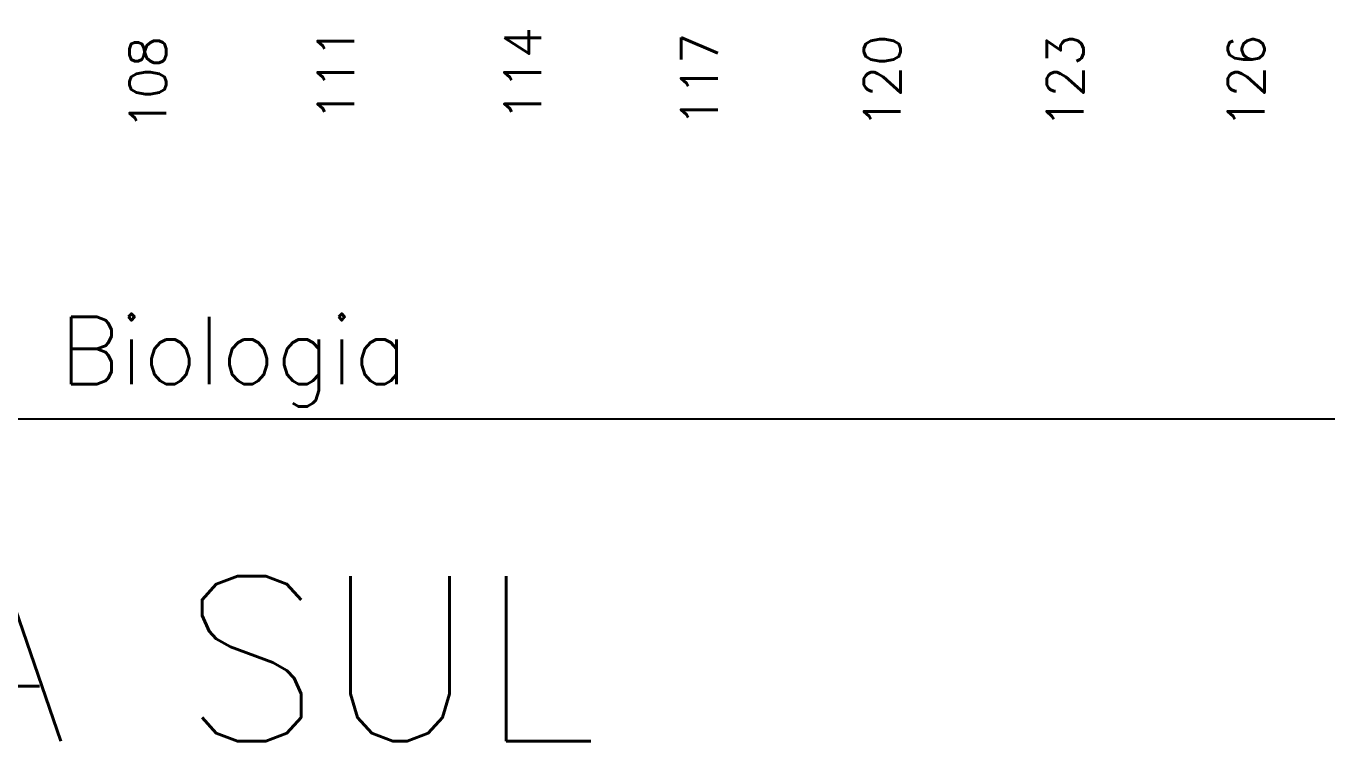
# Model space of a CAD drawing. Header units: millimetres. Extents: x 2860 to 3104, y 1039 to 1134.
# Drawn here: x 2979.21 to 3000.49, y 1038.89 to 1050.61 of the extents above; entities that cross this region are included whole.
import ezdxf

# ---------------------------------------------------------------- set-up
doc = ezdxf.new("R2010")
doc.units = ezdxf.units.MM
for name, color, linetype in [('NOPILAR1', 2, 'Continuous'), ('TEXTO-CENTRO-CUSTO', 2, 'Continuous'), ('TXT-IDENTIFICAÇÃO', 4, 'Continuous')]:
    doc.layers.add(name, color=color, linetype=linetype)
doc.styles.add('1', font='romans.shx')
doc.styles.add('LEGENDA', font='romans.shx', dxfattribs={"height": 0.2})
doc.styles.add('NOPILAR', font='simplex.shx', dxfattribs={"height": 0.6})
doc.dimstyles.new('1-600', dxfattribs={"dimtxt": 1.1, "dimasz": 2.5, "dimexe": 2, "dimexo": 4, "dimgap": 0.2, "dimtad": 1, "dimdec": 0, "dimzin": 4, "dimdsep": 46, "dimlunit": 6, "dimtxsty": '1', "dimblk1": 'NONE', "dimblk2": 'NONE', "dimsah": 1, "dimcen": 0, "dimclrd": 2, "dimclre": 2, "dimclrt": 2, "dimadec": 0, "dimazin": 0, "dimtfac": 1, "dimtdec": 0, "dimtmove": 2, "dimatfit": 3, "dimldrblk": 'NONE', "dimfxl": 1, "dimtolj": 1, "dimtzin": 0, "dimarcsym": 0})

# ---------------------------------------------------------------- blocks, each defined once
blk = doc.blocks.new('*D71')
at = {"layer": 'DEFPOINTS', "color": 0, "transparency": 16777216}
for p in [(2912.108, 1050.674), (3053.108, 1050.674), (3053.108, 1044.174)]:
    blk.add_point(p, dxfattribs=at)
at = {"layer": 'TEXTO-CENTRO-CUSTO', "color": 2, "lineweight": -2, "transparency": 16777216}
for p, q in [((2912.108, 1046.674), (2912.108, 1042.174)), ((3053.108, 1046.674), (3053.108, 1042.174)), ((2912.108, 1044.174), (3053.108, 1044.174))]:
    blk.add_line(p, q, dxfattribs=at)
at = {"layer": 'TEXTO-CENTRO-CUSTO', "color": 2, "transparency": 16777216, "insert": (2982.608, 1045.107), "char_height": 1.1, "attachment_point": 5, "style": '1'}
blk.add_mtext('\\A1;Biologia', dxfattribs=at)
blk = doc.blocks.new('_NONE')
at = {"color": 0, "linetype": 'ByBlock'}
blk.add_circle((0, 0), 0.25, dxfattribs=at)

msp = doc.modelspace()

# ---------------------------------------------------------------- texts
at = {"layer": 'NOPILAR1', "style": 'NOPILAR'}
for s, p in [('114', (2987.64, 1049.048)), ('114', (2987.64, 1049.048)), ('108', (2981.502, 1048.898)), ('108', (2981.502, 1048.898)), ('111', (2984.582, 1049.048)), ('111', (2984.582, 1049.048)), ('117', (2990.532, 1048.951)), ('117', (2990.532, 1048.951)), ('120', (2993.525, 1048.924)), ('120', (2993.525, 1048.924)), ('123', (2996.517, 1048.924)), ('123', (2996.517, 1048.924)), ('126', (2999.482, 1048.924)), ('126', (2999.482, 1048.924))]:
    msp.add_text(s, height=0.6, rotation=90, dxfattribs=at).set_placement(p)
at = {"layer": 'TXT-IDENTIFICAÇÃO', "color": 4, "style": 'LEGENDA'}
msp.add_text('ALA SUL', height=2.7, dxfattribs=at).set_placement((2973.759, 1038.895))

# ---------------------------------------------------------------- dimensions: what is measured, and where the dimension line sits
at = {"layer": 'TEXTO-CENTRO-CUSTO'}
dim = msp.add_aligned_dim(p1=(2912.108, 1050.674), p2=(3053.108, 1050.674), distance=-6.5, text='Biologia', dimstyle='1-600', dxfattribs=at)
dim.commit()
dim.dimension.update_dxf_attribs({"geometry": '*D71', "text_midpoint": (2982.608, 1045.107)})

doc.saveas('drawing.dxf')
